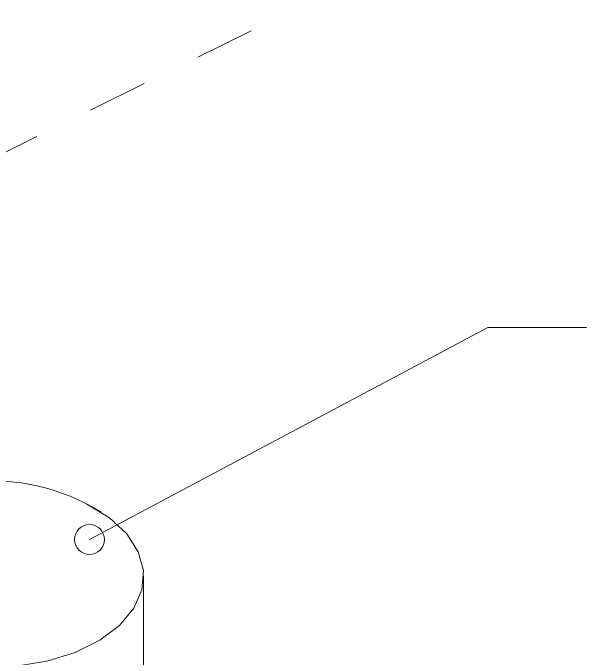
# Model space of a CAD drawing. Header units: metres. Extents: x 63 to 378, y -27 to 78.
# Drawn here: x 318.121 to 319.09, y 4.636 to 5.716 of the extents above; entities that cross this region are included whole.
import ezdxf

# ---------------------------------------------------------------- set-up
doc = ezdxf.new("R2010")
doc.units = ezdxf.units.M
doc.linetypes.add('Centre', pattern=[0.03175, 0.00635, -0.004763, 0.015875, -0.004763])
for name, color, linetype, lineweight in [('A-FLOR-LEVL', 7, 'Continuous', 9), ('G-ANNO-TEXT', 7, 'Continuous', 9), ('P-PIPE', 7, 'Continuous', 18)]:
    doc.layers.add(name, color=color, linetype=linetype, lineweight=lineweight)

# ---------------------------------------------------------------- blocks, each defined once
blk = doc.blocks.new('Tanque desairiador - AC08-125 - 2_-2406318-3D BOMBAS')
at = {"layer": 'P-PIPE', "color": 11, "true_color": 0xff8080}
for p, q in [((-59.023, 4.8935), (-58.9853, 4.871)), ((-59.197, 4.8708), (-59.197, 4.8595)), ((-59.167, 4.8595), (-59.167, 4.8708)), ((-59.4359, 4.7738), (-59.4359, 4.2332)), ((-58.9279, 4.5241), (-58.9279, 4.7738)), ((-59.4663, 4.6688), (-59.4355, 4.6461)), ((-59.4615, 4.6658), (-59.4637, 4.6671)), ((-58.8954, 4.5006), (-58.9892, 4.5699)), ((-59.124, 4.4159), (-59.0166, 4.3366)), ((-58.9279, 4.2552), (-58.9279, 4.3573)), ((-58.9757, 4.2126), (-58.9892, 4.2226)), ((-59.124, 4.0685), (-59.0812, 4.0369)), ((-58.9789, 3.8315), (-58.9789, 3.9048))]:
    blk.add_line(p, q, dxfattribs=at)
for points in [[(-59.3647, 4.8804, 0), (-59.3544, 4.8866, 0), (-59.3442, 4.8923, 0), (-59.3341, 4.8974, 0), (-59.3243, 4.9021, 0), (-59.3145, 4.9063, 0), (-59.305, 4.9101, 0), (-59.2956, 4.9135, 0), (-59.2863, 4.9166, 0), (-59.2772, 4.9194, 0), (-59.2682, 4.9218, 0), (-59.2593, 4.924, 0), (-59.2505, 4.9259, 0), (-59.2418, 4.9275, 0), (-59.2332, 4.9289, 0), (-59.2247, 4.9301, 0), (-59.2162, 4.9311, 0), (-59.2078, 4.9318, 0), (-59.1994, 4.9323, 0), (-59.191, 4.9327, 0), (-59.1826, 4.9328, 0), (-59.1743, 4.9327, 0), (-59.1659, 4.9324, 0), (-59.1575, 4.9319, 0), (-59.1491, 4.9312, 0), (-59.1406, 4.9303, 0), (-59.1321, 4.9292, 0), (-59.1235, 4.9278, 0), (-59.1148, 4.9262, 0), (-59.106, 4.9243, 0), (-59.0971, 4.9222, 0), (-59.0882, 4.9198, 0), (-59.0791, 4.9171, 0), (-59.0698, 4.9141, 0), (-59.0604, 4.9107, 0), (-59.0509, 4.907, 0), (-59.0412, 4.9028, 0), (-59.0314, 4.8982, 0), (-59.0214, 4.8932, 0), (-59.0112, 4.8876, 0), (-59.0009, 4.8815, 0), (-58.9991, 4.8804, 0)], [(-59.3785, 4.6766, 0), (-59.4077, 4.7034, 0), (-59.4269, 4.7334, 0), (-59.4355, 4.765, 0), (-59.433, 4.7971, 0), (-59.4195, 4.8281, 0), (-59.3956, 4.8568, 0), (-59.3624, 4.8818, 0)], [(-59.1915, 4.8778, 0), (-59.1942, 4.8761, 0), (-59.196, 4.874, 0), (-59.1969, 4.8717, 0), (-59.1968, 4.8693, 0), (-59.1957, 4.8671, 0), (-59.1936, 4.8651, 0), (-59.1907, 4.8634, 0), (-59.1873, 4.8623, 0), (-59.1835, 4.8618, 0), (-59.1796, 4.8619, 0), (-59.1758, 4.8625, 0), (-59.1725, 4.8638, 0)], [(-59.1725, 4.8638, 0), (-59.1698, 4.8655, 0), (-59.168, 4.8676, 0), (-59.1671, 4.8699, 0), (-59.1672, 4.8723, 0), (-59.1683, 4.8745, 0), (-59.1704, 4.8765, 0), (-59.1732, 4.8782, 0), (-59.1767, 4.8793, 0), (-59.1805, 4.8798, 0), (-59.1844, 4.8798, 0), (-59.1881, 4.8791, 0), (-59.1915, 4.8778, 0)], [(-58.9853, 4.871, 0), (-58.9562, 4.8441, 0), (-58.9369, 4.8142, 0), (-58.9283, 4.7826, 0), (-58.9309, 4.7505, 0), (-58.9444, 4.7195, 0), (-58.9682, 4.6908, 0), (-59.0014, 4.6658, 0), (-59.0426, 4.6455, 0), (-59.0897, 4.6308, 0), (-59.141, 4.6223, 0), (-59.194, 4.6205, 0), (-59.2465, 4.6253, 0), (-59.2961, 4.6367, 0), (-59.3408, 4.654, 0), (-59.3785, 4.6766, 0)], [(-58.8771, 4.4576, 0), (-58.8798, 4.4773, 0), (-58.8876, 4.493, 0), (-58.9002, 4.5037, 0), (-58.9165, 4.5085, 0), (-58.9356, 4.5072, 0), (-58.956, 4.4999, 0), (-58.9765, 4.487, 0), (-58.9955, 4.4695, 0), (-59.0119, 4.4485, 0), (-59.0244, 4.4254, 0), (-59.0323, 4.4019, 0), (-59.035, 4.3796, 0)], [(-59.035, 4.3796, 0), (-59.0323, 4.3599, 0), (-59.0244, 4.3442, 0), (-59.0119, 4.3335, 0), (-58.9955, 4.3287, 0), (-58.9765, 4.33, 0), (-58.956, 4.3373, 0), (-58.9356, 4.3502, 0), (-58.9165, 4.3677, 0), (-58.9002, 4.3887, 0), (-58.8876, 4.4118, 0), (-58.8798, 4.4353, 0), (-58.8771, 4.4576, 0)], [(-59.2097, 3.8433, 0), (-59.194, 3.8425, 0), (-59.141, 3.8443, 0), (-59.0897, 3.8528, 0), (-59.0426, 3.8675, 0), (-59.0014, 3.8878, 0), (-58.9715, 3.9098, 0)], [(-59.3017, 3.8605, 0), (-59.2961, 3.8587, 0), (-59.2465, 3.8474, 0), (-59.2112, 3.8434, 0)], [(-59.2996, 3.8601, 0), (-59.2882, 3.8519, 0), (-59.2748, 3.8421, 0), (-59.2618, 3.8317, 0), (-59.2498, 3.8204, 0), (-59.2403, 3.8079, 0), (-59.2363, 3.7944, 0)], [(-58.9796, 3.8415, 0), (-58.9815, 3.8119, 0), (-58.9951, 3.7835, 0), (-59.0195, 3.7579, 0), (-59.0534, 3.7366, 0)], [(-59.2363, 3.7944, 0), (-59.2403, 3.7823, 0), (-59.2498, 3.7735, 0), (-59.2618, 3.7679, 0), (-59.2748, 3.7648, 0), (-59.2882, 3.7641, 0), (-59.3014, 3.7654, 0), (-59.3142, 3.7687, 0), (-59.3264, 3.7738, 0), (-59.3376, 3.7807, 0), (-59.3478, 3.7893, 0), (-59.3538, 3.7956, 0)], [(-59.0534, 3.7366, 0), (-59.0947, 3.7207, 0), (-59.1412, 3.7114, 0), (-59.1899, 3.7089, 0), (-59.2382, 3.7137, 0), (-59.2833, 3.7252, 0), (-59.3224, 3.743, 0), (-59.3534, 3.7659, 0), (-59.3713, 3.7873, 0)]]:
    blk.add_polyline3d(points, dxfattribs=at)

msp = doc.modelspace()

# ---------------------------------------------------------------- linework, layer by layer
at = {"layer": 'A-FLOR-LEVL', "linetype": 'Centre'}
msp.add_line((317.5341, 5.1991), (319.2063, 6.0256), dxfattribs=at)
at = {"layer": 'G-ANNO-TEXT'}
for p, q in [((318.2496, 4.8345), (318.916, 5.1896)), ((318.916, 5.1896), (319.0812, 5.1896))]:
    msp.add_line(p, q, dxfattribs=at)
msp.add_circle((318.2496, 4.8345), 0.025, dxfattribs=at)

# ---------------------------------------------------------------- block references
at = {"layer": 'P-PIPE', "color": 11, "true_color": 0xff8080}
msp.add_blockref('Tanque desairiador - AC08-125 - 2_-2406318-3D BOMBAS', (377.268, 0), dxfattribs=at)

doc.saveas('drawing.dxf')
